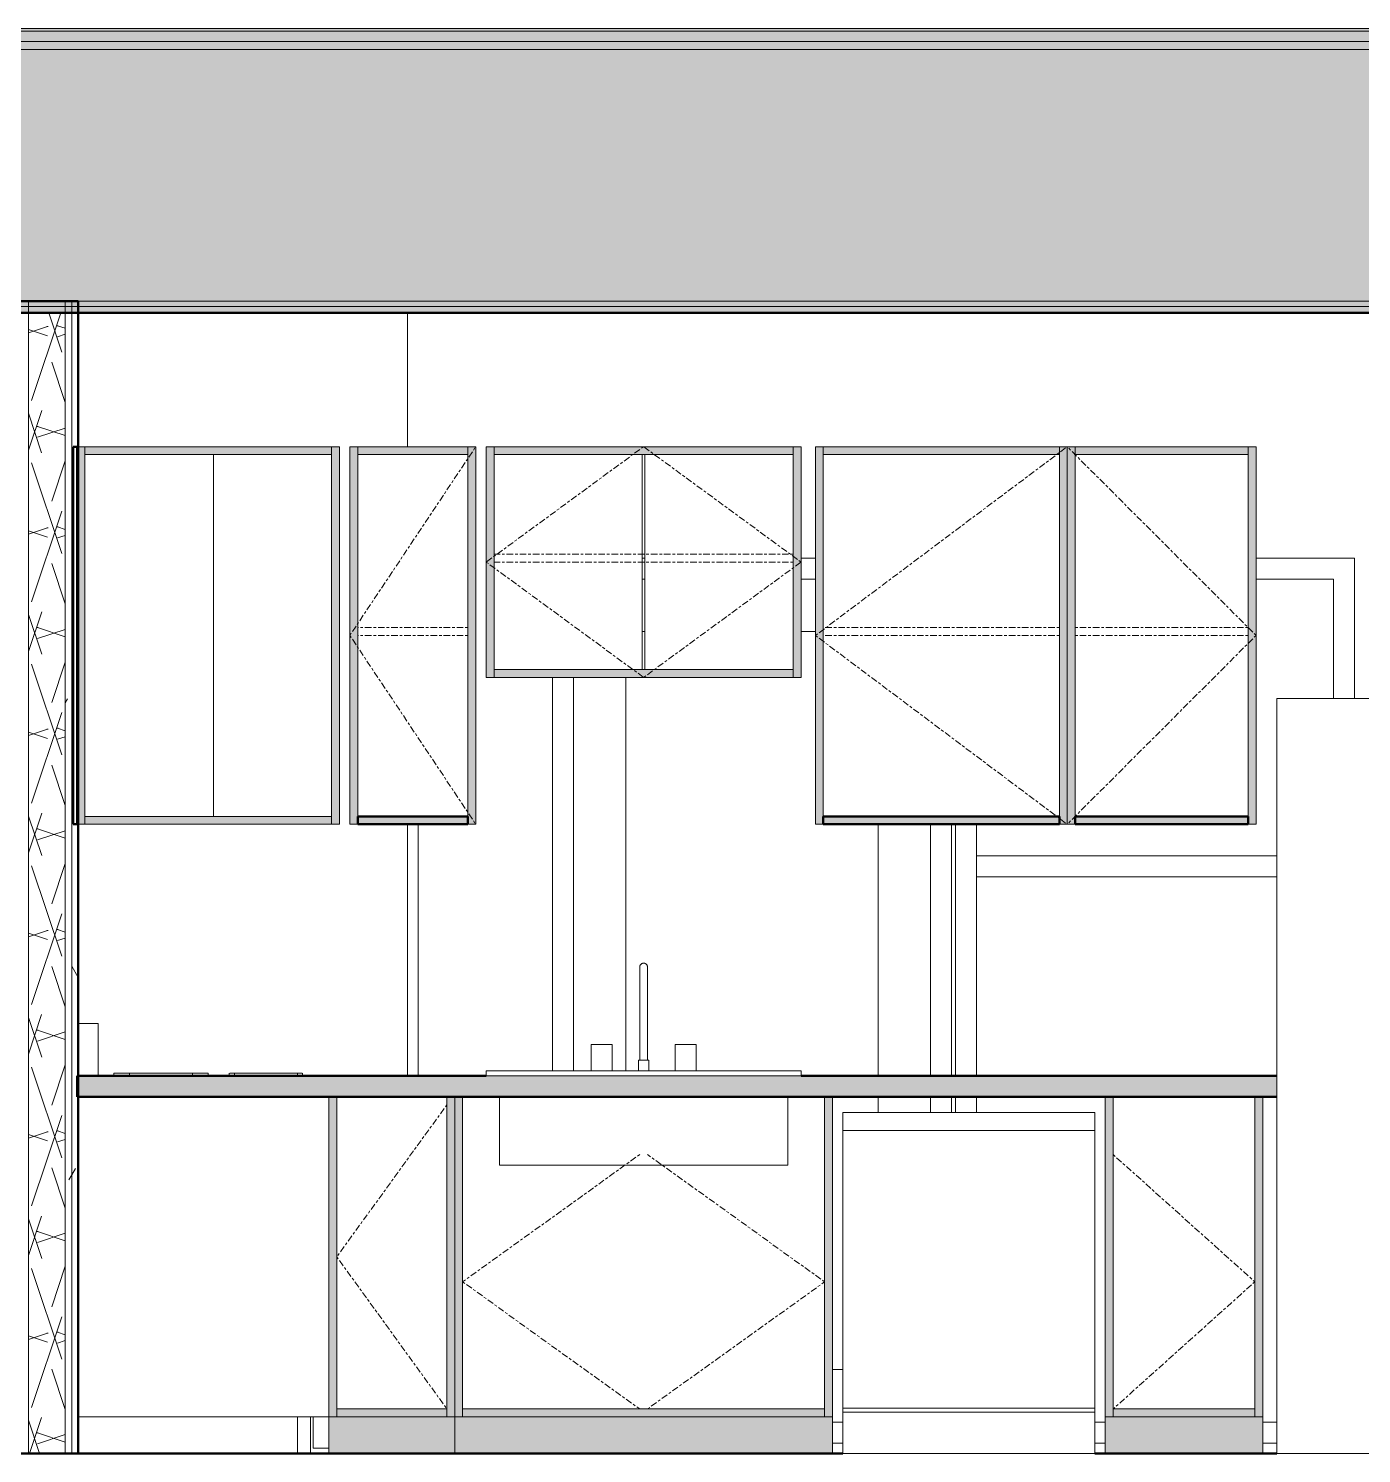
# Model space of a CAD drawing. Header units: inches. Extents: x 9610 to 16692, y -360 to 647.
# Drawn here: x 14093.1 to 14220.1, y 0 to 135.9 of the extents above; entities that cross this region are included whole.
import ezdxf

# ---------------------------------------------------------------- set-up
doc = ezdxf.new("R2010")
doc.units = ezdxf.units.IN
doc.header["$MEASUREMENT"] = 0
for name, pattern in [('Aligning Line 1_8_', [0.25, 0.125, -0.125]), ('Center', [1.25, 0.25, -0.1875, 0.625, -0.1875]), ('Grid Line 1_2_', [0.875, 0.5, -0.125, 0.125, -0.125])]:
    doc.linetypes.add(name, pattern=pattern)
for name, color, linetype, lineweight in [('0-4', 55, 'Continuous', 9), ('0-6', 170, 'Continuous', 5), ('A-DOOR-FRAM-1', 250, 'Continuous', 9), ('A-FLOR-10', 192, 'Continuous', 50), ('A-FLOR-3', 8, 'Continuous', 5), ('A-FLOR-4', 31, 'Continuous', 5), ('A-FLOR-5', 251, 'Continuous', 5), ('A-FLOR-LEVL-1', 51, 'Grid Line 1_2_', 9), ('A-FLOR-MCUT', 51, 'Continuous', 13), ('A-FLOR-PATT-1', 8, 'Continuous', 9), ('A-GLAZ-1', 135, 'Continuous', 13), ('A-WALL-1', 10, 'Continuous', 50), ('A-WALL-2', 7, 'Continuous', 13), ('A-WALL-3', 135, 'Continuous', 13), ('A-WALL-PATT-1', 250, 'Continuous', 9), ('A-WALL-PATT-3', 53, 'Continuous', 9), ('G-ANNO-SYMB', 111, 'Aligning Line 1_8_', 9), ('I-WALL-2', 10, 'Continuous', 50), ('P-SANR-FIXT-1', 55, 'Continuous', 9), ('Q-CASE', 31, 'Continuous', 9), ('Q-CASE-1', 53, 'Continuous', 9), ('Q-CASE-2', 10, 'Continuous', 50), ('Q-CASE-4', 250, 'Continuous', 9), ('Q-CASE-5', 250, 'Center', 9), ('Q-SPCQ-1', 55, 'Continuous', 9)]:
    doc.layers.add(name, color=color, linetype=linetype, lineweight=lineweight)
pattern_1 = [(0, (3257.106, 59.024), (30.72, 7.68), [1.267, -21.773, 1.267, -21.773, -122.88]), (0, (3257.106, 59.024), (30.72, 7.68), [-46.08, 1.267, -44.813, 1.267, -21.773, -53.76]), (0, (3257.106, 59.024), (30.72, 7.68), [-115.2, 1.267, -14.093, 1.267, -37.133]), (120, (3268.626, 62.864), (-22.01108, 22.7643), [1.267, -21.773, 1.267, -21.773, -122.88]), (120, (3268.626, 62.864), (-22.01108, 22.7643), [-46.08, 1.267, -44.813, 1.267, -21.773, -53.76]), (120, (3268.626, 62.864), (-22.01108, 22.7643), [-115.2, 1.267, -14.093, 1.267, -37.133]), (240, (3272.466, 78.224), (-8.70892, -30.4443), [1.267, -21.773, 1.267, -21.773, -122.88]), (240, (3272.466, 78.224), (-8.70892, -30.4443), [-46.08, 1.267, -44.813, 1.267, -21.773, -53.76]), (240, (3272.466, 78.224), (-8.70892, -30.4443), [-115.2, 1.267, -14.093, 1.267, -37.133])]

# ---------------------------------------------------------------- blocks, each defined once
blk = doc.blocks.new('Refrigerator_-_Side-by-Side_6047 - 36_ X 30_-V59-BUILDING SECTION - NORTH_SOUTH - LOOKING WEST')
at = {"layer": 'Q-SPCQ-1'}
for p, q in [((3052.74, 0), (3052.74, 72)), ((3088.49, 72), (3052.74, 72)), ((3088.49, 72), (3088.49, 0)), ((3088.49, 0), (3052.74, 0))]:
    blk.add_line(p, q, dxfattribs=at)
blk = doc.blocks.new('Single-Flush - 30_ x 80_-V61-BUILDING SECTION - NORTH_SOUTH - LOOKING WEST')
at = {"layer": 'A-DOOR-FRAM-1'}
blk.add_line((2970.9, 60), (2970.9, 36), dxfattribs=at)
blk = doc.blocks.new('Range - 24_ x 24_-V80-BUILDING SECTION - NORTH_SOUTH - LOOKING WEST')
at = {"layer": 'Q-SPCQ-1'}
for p, q in [((2940.4, 41), (2938.52, 41)), ((2940.4, 36), (2940.4, 41)), ((2941.9, 36.25), (2941.9, 36)), ((2941.9, 36.25), (2943.36, 36.25)), ((2943.4, 36.25), (2943.4, 36)), ((2943.4, 36.25), (2946.4, 36.25)), ((2946.4, 36.25), (2949.4, 36.25)), ((2949.4, 36), (2949.4, 36.25)), ((2949.43, 36.25), (2950.9, 36.25)), ((2950.9, 36), (2950.9, 36.25)), ((2952.9, 36.25), (2952.9, 36)), ((2952.95, 36.25), (2953.37, 36.25)), ((2953.4, 36.25), (2953.4, 36)), ((2953.4, 36.25), (2956.4, 36.25)), ((2956.4, 36.25), (2959.4, 36.25)), ((2959.4, 36), (2959.4, 36.25)), ((2959.43, 36.25), (2959.84, 36.25)), ((2959.9, 36), (2959.9, 36.25)), ((2960.65, 3.5), (2960.65, 0)), ((2960.9, 0.5), (2960.9, 3.5)), ((2962.4, 0.5), (2960.9, 0.5))]:
    blk.add_line(p, q, dxfattribs=at)
blk = doc.blocks.new('OD_CW_Countertop - OD_CW_Countertop-2218014-BUILDING SECTION - NORTH_SOUTH - LOOKING WEST')
at = {"layer": 'Q-CASE-1'}
blk.add_hatch(color=256, dxfattribs=at).paths.add_polyline_path([(3014.74, 34), (3052.74, 34), (3052.74, 36), (2938.4, 36), (2938.4, 34), (3011.4, 34)], flags=0)
at = {"layer": 'Q-CASE-2'}
for p, q in [((2977.4, 36), (2938.4, 36)), ((2938.4, 36), (2938.4, 34)), ((3052.74, 36), (3007.4, 36)), ((2938.4, 34), (3052.74, 34))]:
    blk.add_line(p, q, dxfattribs=at)
blk = doc.blocks.new('Sink Kitchen-Single - 30_ x 21_-V81-BUILDING SECTION - NORTH_SOUTH - LOOKING WEST')
at = {"layer": 'P-SANR-FIXT-1'}
for p, q in [((2992.02, 43.87), (2992.02, 37.5)), ((2992.02, 43.87), (2992.02, 42.5)), ((2992.77, 37.5), (2992.77, 43.87)), ((2992.77, 42.5), (2992.77, 43.87)), ((2992.03, 42.5), (2992.03, 42.5)), ((2992.76, 42.5), (2992.76, 42.5)), ((2987.4, 39), (2987.4, 36.5)), ((2987.4, 39), (2989.4, 39)), ((2989.4, 36.5), (2989.4, 39)), ((2995.4, 39), (2995.4, 36.5)), ((2995.4, 39), (2997.4, 39)), ((2997.4, 36.5), (2997.4, 39)), ((2991.9, 37.5), (2991.9, 36.5)), ((2991.9, 37.5), (2992.9, 37.5)), ((2992.9, 36.5), (2992.9, 37.5)), ((2977.4, 36.5), (3007.4, 36.5)), ((2977.4, 36.5), (2977.4, 36)), ((3007.4, 36), (2977.4, 36)), ((3007.4, 36), (3007.4, 36.5)), ((2978.65, 34), (2978.65, 27.5)), ((3006.15, 27.5), (3006.15, 34)), ((2978.65, 27.5), (2980.9, 27.5)), ((2980.9, 27.5), (3003.9, 27.5)), ((3003.9, 27.5), (3006.15, 27.5))]:
    blk.add_line(p, q, dxfattribs=at)
at = {"layer": 'P-SANR-FIXT-1', "flags": 128}
for points in [[(2992.02, 46.37), (2992.02, 46.39), (2992.02, 46.4), (2992.03, 46.42), (2992.03, 46.43), (2992.03, 46.45), (2992.03, 46.46), (2992.04, 46.48), (2992.04, 46.49), (2992.05, 46.51), (2992.05, 46.52), (2992.06, 46.53), (2992.06, 46.55), (2992.07, 46.56), (2992.08, 46.57), (2992.09, 46.59), (2992.1, 46.6), (2992.11, 46.61), (2992.12, 46.62), (2992.13, 46.63), (2992.14, 46.64), (2992.15, 46.65), (2992.16, 46.66), (2992.17, 46.67), (2992.18, 46.68), (2992.19, 46.69), (2992.21, 46.7), (2992.22, 46.71), (2992.23, 46.71), (2992.25, 46.72), (2992.26, 46.72), (2992.28, 46.73), (2992.29, 46.73), (2992.3, 46.74), (2992.32, 46.74), (2992.33, 46.74), (2992.35, 46.75), (2992.36, 46.75), (2992.38, 46.75), (2992.39, 46.75), (2992.4, 46.75)], [(2992.02, 46.37), (2992.02, 46.37), (2992.02, 46.37), (2992.02, 46.36), (2992.02, 46.34), (2992.02, 46.33), (2992.02, 46.3), (2992.02, 46.28), (2992.02, 46.25), (2992.02, 46.21), (2992.02, 46.18), (2992.02, 46.14), (2992.02, 46.09), (2992.02, 46.04), (2992.02, 45.99), (2992.02, 45.94), (2992.02, 45.88), (2992.02, 45.82), (2992.02, 45.75), (2992.02, 45.69), (2992.02, 45.62), (2992.02, 45.54), (2992.02, 45.47), (2992.02, 45.39), (2992.02, 45.31), (2992.02, 45.23), (2992.02, 45.14), (2992.02, 45.05), (2992.02, 44.96), (2992.02, 44.87), (2992.02, 44.78), (2992.02, 44.69), (2992.02, 44.59), (2992.02, 44.5), (2992.02, 44.4), (2992.02, 44.3), (2992.02, 44.2), (2992.02, 44.1), (2992.02, 44), (2992.02, 43.9), (2992.02, 43.87)], [(2992.02, 46.3), (2992.02, 46.32), (2992.02, 46.34), (2992.02, 46.35), (2992.02, 46.36), (2992.02, 46.37), (2992.02, 46.37)], [(2992.4, 46.75), (2992.41, 46.75), (2992.43, 46.75), (2992.44, 46.75), (2992.46, 46.75), (2992.47, 46.74), (2992.49, 46.74), (2992.5, 46.74), (2992.52, 46.73), (2992.53, 46.73), (2992.54, 46.72), (2992.56, 46.71), (2992.57, 46.71), (2992.58, 46.7), (2992.6, 46.69), (2992.61, 46.68), (2992.62, 46.68), (2992.63, 46.67), (2992.64, 46.66), (2992.66, 46.65), (2992.67, 46.64), (2992.68, 46.63), (2992.69, 46.61), (2992.7, 46.6), (2992.7, 46.59), (2992.71, 46.58), (2992.72, 46.56), (2992.73, 46.55), (2992.73, 46.54), (2992.74, 46.52), (2992.75, 46.51), (2992.75, 46.5), (2992.76, 46.48), (2992.76, 46.47), (2992.76, 46.45), (2992.77, 46.44), (2992.77, 46.42), (2992.77, 46.41), (2992.77, 46.39), (2992.77, 46.38), (2992.77, 46.37)], [(2992.77, 43.87), (2992.77, 43.97), (2992.77, 44.07), (2992.77, 44.17), (2992.77, 44.27), (2992.77, 44.37), (2992.77, 44.47), (2992.77, 44.57), (2992.77, 44.66), (2992.77, 44.76), (2992.77, 44.85), (2992.77, 44.94), (2992.77, 45.03), (2992.77, 45.12), (2992.77, 45.2), (2992.77, 45.29), (2992.77, 45.37), (2992.77, 45.45), (2992.77, 45.52), (2992.77, 45.6), (2992.77, 45.67), (2992.77, 45.74), (2992.77, 45.8), (2992.77, 45.86), (2992.77, 45.92), (2992.77, 45.98), (2992.77, 46.03), (2992.77, 46.08), (2992.77, 46.13), (2992.77, 46.17), (2992.77, 46.21), (2992.77, 46.24), (2992.77, 46.27), (2992.77, 46.3), (2992.77, 46.32), (2992.77, 46.34), (2992.77, 46.35), (2992.77, 46.36), (2992.77, 46.37), (2992.77, 46.37), (2992.77, 46.37)], [(2992.77, 46.37), (2992.77, 46.37), (2992.77, 46.36), (2992.77, 46.34), (2992.77, 46.33), (2992.77, 46.3), (2992.77, 46.28)], [(2992.02, 43.87), (2992.02, 43.97), (2992.02, 44.07), (2992.02, 44.17), (2992.02, 44.27), (2992.02, 44.37), (2992.02, 44.47), (2992.02, 44.57), (2992.02, 44.66), (2992.02, 44.76), (2992.02, 44.85), (2992.02, 44.94), (2992.02, 45.03), (2992.02, 45.12), (2992.02, 45.2), (2992.02, 45.29), (2992.02, 45.37), (2992.02, 45.45), (2992.02, 45.52), (2992.02, 45.6), (2992.02, 45.67), (2992.02, 45.74), (2992.02, 45.8), (2992.02, 45.86), (2992.02, 45.92), (2992.02, 45.98), (2992.02, 46.03), (2992.02, 46.08), (2992.02, 46.13), (2992.02, 46.17)], [(2992.77, 46.14), (2992.77, 46.09), (2992.77, 46.04), (2992.77, 45.99), (2992.77, 45.94), (2992.77, 45.88), (2992.77, 45.82), (2992.77, 45.75), (2992.77, 45.69), (2992.77, 45.62), (2992.77, 45.54), (2992.77, 45.47), (2992.77, 45.39), (2992.77, 45.31), (2992.77, 45.23), (2992.77, 45.14), (2992.77, 45.05), (2992.77, 44.96), (2992.77, 44.87), (2992.77, 44.78), (2992.77, 44.69), (2992.77, 44.59), (2992.77, 44.5), (2992.77, 44.4), (2992.77, 44.3), (2992.77, 44.2), (2992.77, 44.1), (2992.77, 44), (2992.77, 43.9), (2992.77, 43.87)]]:
    blk.add_lwpolyline(points, dxfattribs=at)
blk = doc.blocks.new('Dishwasher_15404 - 34_ counter-V66-BUILDING SECTION - NORTH_SOUTH - LOOKING WEST')
at = {"layer": 'Q-SPCQ-1'}
for p, q in [((3019.18, 168.5), (3043.18, 168.5)), ((3019.18, 168.5), (3019.18, 166.79)), ((3043.18, 166.79), (3043.18, 168.5)), ((3019.18, 166.79), (3043.18, 166.79)), ((3019.18, 166.79), (3019.18, 140.33)), ((3043.18, 166.79), (3019.18, 166.79)), ((3043.18, 140.33), (3043.18, 166.79)), ((3043.18, 140.33), (3019.18, 140.33)), ((3019.18, 140.33), (3043.18, 140.33)), ((3019.18, 140.33), (3019.18, 139.94)), ((3043.18, 139.94), (3043.18, 140.33)), ((3043.18, 139.94), (3019.18, 139.94)), ((3019.18, 139.94), (3043.18, 139.94)), ((3019.18, 139.94), (3019.18, 136)), ((3043.18, 136), (3043.18, 139.94)), ((3043.18, 136), (3019.18, 136))]:
    blk.add_line(p, q, dxfattribs=at)
blk = doc.blocks.new('300 Series Wall Hung Cabinet_302 - 30_-2219389-BUILDING SECTION - NORTH_SOUTH - LOOKING WEST')
at = {"layer": 'Q-CASE-1'}
for points in [[(2978.15, 74), (2978.15, 96), (2977.4, 96), (2977.4, 74)], [(3006.65, 95.25), (3006.65, 96), (2978.15, 96), (2978.15, 95.25), (2997.06, 95.25)], [(3006.65, 74), (3007.4, 74), (3007.4, 96), (3006.65, 96), (3006.65, 83.37)], [(2992.52, 74), (3006.65, 74), (3006.65, 74.75), (2978.15, 74.75), (2978.15, 74), (2992.27, 74)]]:
    blk.add_hatch(color=256, dxfattribs=at).paths.add_polyline_path(points, flags=0)
at = {"layer": 'Q-CASE-4'}
for p, q in [((2978.15, 96), (2977.4, 96)), ((2977.4, 96), (2977.4, 74)), ((2978.15, 74), (2978.15, 96)), ((3006.65, 96), (2978.15, 96)), ((2978.15, 96), (2978.15, 95.25)), ((2978.15, 95.25), (3006.65, 95.25)), ((2992.27, 74.75), (2992.27, 95.25)), ((2992.52, 95.25), (2992.52, 74.75)), ((3007.4, 96), (3006.65, 96)), ((3006.65, 96), (3006.65, 74)), ((3006.65, 95.25), (3006.65, 96)), ((3007.4, 74), (3007.4, 96)), ((3006.65, 74.75), (2978.15, 74.75)), ((2978.15, 74.75), (2978.15, 74)), ((3006.65, 74), (3006.65, 74.75)), ((2977.4, 74), (2978.15, 74)), ((2978.15, 74), (3006.65, 74)), ((3006.65, 74), (3007.4, 74))]:
    blk.add_line(p, q, dxfattribs=at)
at = {"layer": 'Q-CASE-5'}
for p, q in [((2992.4, 96), (2977.4, 85)), ((3007.4, 85), (2992.4, 96)), ((3006.65, 85.75), (2978.15, 85.75)), ((2977.4, 85), (2992.4, 74)), ((3006.65, 85), (2978.15, 85)), ((2992.4, 74), (3007.4, 85))]:
    blk.add_line(p, q, dxfattribs=at)
blk = doc.blocks.new('Base Cabinet-Single Door - 12_-2213366-BUILDING SECTION - NORTH_SOUTH - LOOKING WEST')
at = {"layer": 'Q-CASE-1'}
h = blk.add_hatch(color=256, dxfattribs=at)
h.paths.add_polyline_path([(2974.4, 3.5), (2974.4, 34), (2973.65, 34), (2973.65, 3.5)], flags=0)
h.paths.add_polyline_path([(2962.4, 3.5), (2963.15, 3.5), (2963.15, 34), (2962.4, 34), (2962.4, 8)], flags=0)
for points in [[(2965.15, 3.5), (2973.65, 3.5), (2973.65, 4.25), (2963.15, 4.25), (2963.15, 3.5)], [(2962.4, 0), (2974.4, 0), (2974.4, 3.5), (2962.4, 3.5), (2962.4, 1)]]:
    blk.add_hatch(color=256, dxfattribs=at).paths.add_polyline_path(points, flags=0)
at = {"layer": 'Q-CASE-4'}
for p, q in [((2963.15, 34), (2962.4, 34)), ((2962.4, 34), (2962.4, 3.5)), ((2963.15, 3.5), (2963.15, 34)), ((2973.65, 34), (2973.65, 3.5)), ((2974.4, 34), (2973.65, 34)), ((2974.4, 3.5), (2974.4, 34)), ((2973.65, 4.25), (2963.15, 4.25)), ((2963.15, 4.25), (2963.15, 3.5)), ((2973.65, 3.5), (2973.65, 4.25)), ((2962.4, 3.5), (2963.15, 3.5)), ((2974.4, 3.5), (2962.4, 3.5)), ((2962.4, 3.5), (2962.4, 0)), ((2963.15, 3.5), (2973.65, 3.5)), ((2973.65, 3.5), (2974.4, 3.5)), ((2974.4, 0), (2974.4, 3.5)), ((2962.4, 0), (2974.4, 0))]:
    blk.add_line(p, q, dxfattribs=at)
at = {"layer": 'Q-CASE-5'}
for p, q in [((2973.65, 33.25), (2963.15, 18.75)), ((2963.15, 18.75), (2973.65, 4.25))]:
    blk.add_line(p, q, dxfattribs=at)
blk = doc.blocks.new('Base Cabinet-Single Door - 12_-V82-BUILDING SECTION - NORTH_SOUTH - LOOKING WEST')
at = {"layer": 'Q-CASE-4'}
for p, q in [((2938.52, 3.5), (2962.4, 3.5)), ((2938.52, 3.5), (2959.4, 3.5)), ((2959.4, 3.5), (2959.4, 0))]:
    blk.add_line(p, q, dxfattribs=at)
blk = doc.blocks.new('Base Cabinet-Double Door _ 1 Drawer - 36_-2218016-BUILDING SECTION - NORTH_SOUTH - LOOKING WEST')
at = {"layer": 'Q-CASE-1'}
h = blk.add_hatch(color=256, dxfattribs=at)
h.paths.add_polyline_path([(2974.55, 3.5), (2975.15, 3.5), (2975.15, 34), (2974.4, 34), (2974.4, 3.5)], flags=0)
h.paths.add_polyline_path([(3010.4, 3.5), (3010.4, 34), (3009.65, 34), (3009.65, 3.5)], flags=0)
for points in [[(2980.86, 3.5), (3009.65, 3.5), (3009.65, 4.25), (2975.15, 4.25), (2975.15, 3.5)], [(2991.43, 0), (3010.4, 0), (3010.4, 3.5), (2974.4, 3.5), (2974.4, 0), (2983.71, 0)]]:
    blk.add_hatch(color=256, dxfattribs=at).paths.add_polyline_path(points, flags=0)
at = {"layer": 'Q-CASE-4'}
for p, q in [((2975.15, 34), (2974.4, 34)), ((2974.4, 34), (2974.4, 3.5)), ((2975.15, 3.5), (2975.15, 34)), ((3009.65, 34), (3009.65, 3.5)), ((3010.4, 34), (3009.65, 34)), ((3010.4, 3.5), (3010.4, 34)), ((3009.65, 4.25), (2975.15, 4.25)), ((2975.15, 4.25), (2975.15, 3.5)), ((3009.65, 3.5), (3009.65, 4.25)), ((2974.4, 3.5), (2975.15, 3.5)), ((3010.4, 3.5), (2974.4, 3.5)), ((2974.4, 3.5), (2974.4, 0)), ((2975.15, 3.5), (3009.65, 3.5)), ((3009.65, 3.5), (3010.4, 3.5)), ((3010.4, 0), (3010.4, 3.5)), ((2974.4, 0), (3010.4, 0))]:
    blk.add_line(p, q, dxfattribs=at)
at = {"layer": 'Q-CASE-5'}
for p, q in [((2992.02, 28.5), (2975.15, 16.37)), ((3009.65, 16.37), (2992.77, 28.5)), ((2975.15, 16.37), (2992.02, 4.25)), ((2992.77, 4.25), (3009.65, 16.37))]:
    blk.add_line(p, q, dxfattribs=at)
blk = doc.blocks.new('300 Series Wall Hung Cabinet_301 - 24_-2172248-BUILDING SECTION - NORTH_SOUTH - LOOKING WEST')
at = {"layer": 'Q-CASE-1'}
for points in [[(3009.52, 60), (3009.52, 96), (3008.77, 96), (3008.77, 60)], [(3025.2, 95.25), (3032.02, 95.25), (3032.02, 96), (3009.52, 96), (3009.52, 95.25), (3019.23, 95.25)], [(3032.77, 60), (3032.77, 96), (3032.02, 96), (3032.02, 60)], [(3019.74, 60), (3032.02, 60), (3032.02, 60.75), (3009.52, 60.75), (3009.52, 60)]]:
    blk.add_hatch(color=256, dxfattribs=at).paths.add_polyline_path(points, flags=0)
at = {"layer": 'Q-CASE-2'}
for p, q in [((3032.02, 60.75), (3009.52, 60.75)), ((3009.52, 60.75), (3009.52, 60)), ((3009.52, 60), (3032.02, 60)), ((3032.02, 60), (3032.02, 60.75))]:
    blk.add_line(p, q, dxfattribs=at)
at = {"layer": 'Q-CASE-4'}
for p, q in [((3009.52, 96), (3008.77, 96)), ((3008.77, 96), (3008.77, 60)), ((3009.52, 60), (3009.52, 96)), ((3032.02, 96), (3009.52, 96)), ((3009.52, 96), (3009.52, 95.25)), ((3009.52, 95.25), (3032.02, 95.25)), ((3032.77, 96), (3032.02, 96)), ((3032.02, 96), (3032.02, 60)), ((3032.02, 95.25), (3032.02, 96)), ((3032.77, 60), (3032.77, 96)), ((3008.77, 60), (3009.52, 60)), ((3032.02, 60), (3032.77, 60))]:
    blk.add_line(p, q, dxfattribs=at)
at = {"layer": 'Q-CASE-5'}
for p, q in [((3008.77, 78), (3032.77, 96)), ((3008.77, 78), (3032.77, 60)), ((3032.02, 78.75), (3009.52, 78.75)), ((3032.02, 78), (3009.52, 78))]:
    blk.add_line(p, q, dxfattribs=at)
blk = doc.blocks.new('300 Series Wall Hung Cabinet_301 - 18_-2172001-BUILDING SECTION - NORTH_SOUTH - LOOKING WEST')
at = {"layer": 'Q-CASE-1'}
for points in [[(3033.52, 60), (3033.52, 96), (3032.77, 96), (3032.77, 60)], [(3050.02, 95.25), (3050.02, 96), (3033.52, 96), (3033.52, 95.25)], [(3050.77, 60), (3050.77, 96), (3050.02, 96), (3050.02, 60)], [(3050.02, 60), (3050.02, 60.75), (3033.52, 60.75), (3033.52, 60)]]:
    blk.add_hatch(color=256, dxfattribs=at).paths.add_polyline_path(points, flags=0)
at = {"layer": 'Q-CASE-2'}
for p, q in [((3050.02, 60.75), (3033.52, 60.75)), ((3033.52, 60.75), (3033.52, 60)), ((3033.52, 60), (3050.02, 60)), ((3050.02, 60), (3050.02, 60.75))]:
    blk.add_line(p, q, dxfattribs=at)
at = {"layer": 'Q-CASE-4'}
for p, q in [((3032.77, 96), (3032.77, 60)), ((3033.52, 96), (3032.77, 96)), ((3033.52, 60), (3033.52, 96)), ((3050.02, 96), (3033.52, 96)), ((3033.52, 96), (3033.52, 95.25)), ((3033.52, 95.25), (3050.02, 95.25)), ((3050.02, 96), (3050.02, 60)), ((3050.77, 96), (3050.02, 96)), ((3050.02, 95.25), (3050.02, 96)), ((3050.77, 60), (3050.77, 96)), ((3032.77, 60), (3033.52, 60)), ((3050.02, 60), (3050.77, 60))]:
    blk.add_line(p, q, dxfattribs=at)
at = {"layer": 'Q-CASE-5'}
for p, q in [((3050.77, 78), (3032.77, 96)), ((3050.77, 78), (3032.77, 60)), ((3033.52, 78.75), (3050.02, 78.75)), ((3033.52, 78), (3050.02, 78))]:
    blk.add_line(p, q, dxfattribs=at)
blk = doc.blocks.new('300 Series Wall Hung Cabinet_301 - 12_-2219390-BUILDING SECTION - NORTH_SOUTH - LOOKING WEST')
at = {"layer": 'Q-CASE-1'}
for points in [[(2965.15, 60), (2965.15, 96), (2964.4, 96), (2964.4, 60)], [(2965.15, 95.25), (2975.65, 95.25), (2975.65, 96), (2965.15, 96), (2965.15, 95.25)], [(2976.4, 60), (2976.4, 96), (2975.65, 96), (2975.65, 60)], [(2965.15, 60), (2975.65, 60), (2975.65, 60.75), (2965.15, 60.75), (2965.15, 60)]]:
    blk.add_hatch(color=256, dxfattribs=at).paths.add_polyline_path(points, flags=0)
at = {"layer": 'Q-CASE-2'}
for p, q in [((2975.65, 60.75), (2965.15, 60.75)), ((2965.15, 60.75), (2965.15, 60)), ((2965.15, 60), (2975.65, 60)), ((2975.65, 60), (2975.65, 60.75))]:
    blk.add_line(p, q, dxfattribs=at)
at = {"layer": 'Q-CASE-4'}
for p, q in [((2965.15, 96), (2964.4, 96)), ((2964.4, 96), (2964.4, 60)), ((2965.15, 60), (2965.15, 96)), ((2975.65, 96), (2965.15, 96)), ((2965.15, 96), (2965.15, 95.25)), ((2965.15, 95.25), (2975.65, 95.25)), ((2976.4, 96), (2975.65, 96)), ((2975.65, 96), (2975.65, 60)), ((2975.65, 95.25), (2975.65, 96)), ((2976.4, 60), (2976.4, 96)), ((2964.4, 60), (2965.15, 60)), ((2975.65, 60), (2976.4, 60))]:
    blk.add_line(p, q, dxfattribs=at)
at = {"layer": 'Q-CASE-5'}
for p, q in [((2964.4, 78), (2976.4, 96)), ((2964.4, 78), (2976.4, 60)), ((2975.65, 78.75), (2965.15, 78.75)), ((2975.65, 78), (2965.15, 78))]:
    blk.add_line(p, q, dxfattribs=at)
blk = doc.blocks.new('308 - 308-2216210-BUILDING SECTION - NORTH_SOUTH - LOOKING WEST')
at = {"layer": 'Q-CASE-1'}
for points in [[(2939.15, 60), (2939.15, 96), (2938.52, 96), (2938.52, 60)], [(2939.15, 95.25), (2962.65, 95.25), (2962.65, 96), (2939.15, 96)], [(2963.4, 60), (2963.4, 96), (2962.65, 96), (2962.65, 60)], [(2939.15, 60), (2962.65, 60), (2962.65, 60.75), (2939.15, 60.75)]]:
    blk.add_hatch(color=256, dxfattribs=at).paths.add_polyline_path(points, flags=0)
at = {"layer": 'Q-CASE'}
blk.add_line((2951.4, 95.25), (2951.4, 60.75), dxfattribs=at)
at = {"layer": 'Q-CASE-4'}
for p, q in [((2939.15, 96), (2938.4, 96)), ((2938.4, 96), (2938.4, 60)), ((2962.65, 96), (2939.15, 96)), ((2939.15, 96), (2939.15, 95.25)), ((2939.15, 60), (2939.15, 96)), ((2939.15, 95.25), (2962.65, 95.25)), ((2951.4, 95.25), (2951.4, 60.75)), ((2962.65, 95.25), (2962.65, 96)), ((2963.4, 96), (2962.65, 96)), ((2962.65, 96), (2962.65, 60)), ((2963.4, 60), (2963.4, 96)), ((2938.4, 60), (2939.15, 60)), ((2962.65, 60.75), (2939.15, 60.75)), ((2939.15, 60.75), (2939.15, 60)), ((2939.15, 60), (2962.65, 60)), ((2962.65, 60), (2962.65, 60.75)), ((2962.65, 60), (2963.4, 60))]:
    blk.add_line(p, q, dxfattribs=at)
blk = doc.blocks.new('Base Cabinet-Single Door _ Drawer - 15_-2209069-BUILDING SECTION - NORTH_SOUTH - LOOKING WEST')
at = {"layer": 'Q-CASE-1'}
h = blk.add_hatch(color=256, dxfattribs=at)
h.paths.add_polyline_path([(3037.15, 3.5), (3037.15, 34), (3036.4, 34), (3036.4, 3.5)], flags=0)
h.paths.add_polyline_path([(3051.4, 3.5), (3051.4, 34), (3050.65, 34), (3050.65, 3.5)], flags=0)
for points in [[(3050.65, 3.5), (3050.65, 4.25), (3037.15, 4.25), (3037.15, 3.5)], [(3051.4, 0), (3051.4, 3.5), (3036.4, 3.5), (3036.4, 0)]]:
    blk.add_hatch(color=256, dxfattribs=at).paths.add_polyline_path(points, flags=0)
at = {"layer": 'Q-CASE-4'}
for p, q in [((3037.15, 34), (3036.4, 34)), ((3036.4, 34), (3036.4, 3.5)), ((3037.15, 3.5), (3037.15, 34)), ((3050.65, 34), (3050.65, 3.5)), ((3051.4, 34), (3050.65, 34)), ((3051.4, 3.5), (3051.4, 34)), ((3050.65, 4.25), (3037.15, 4.25)), ((3037.15, 4.25), (3037.15, 3.5)), ((3050.65, 3.5), (3050.65, 4.25)), ((3036.4, 3.5), (3037.15, 3.5)), ((3051.4, 3.5), (3036.4, 3.5)), ((3036.4, 3.5), (3036.4, 0)), ((3037.15, 3.5), (3050.65, 3.5)), ((3050.65, 3.5), (3051.4, 3.5)), ((3051.4, 0), (3051.4, 3.5)), ((3036.4, 0), (3051.4, 0))]:
    blk.add_line(p, q, dxfattribs=at)
at = {"layer": 'Q-CASE-5'}
for p, q in [((3037.15, 28.5), (3050.65, 16.37)), ((3050.65, 16.37), (3037.15, 4.25))]:
    blk.add_line(p, q, dxfattribs=at)
blk = doc.blocks.new('CTR - 1st Phase - Unit Layouts_rvt-2-BUILDING SECTION - NORTH_SOUTH - LOOKING WEST')
at = {"layer": 'A-WALL-1'}
for p, q in [((2938.4, 96), (2938.02, 96)), ((2938.02, 96), (2938.02, 60)), ((2938.4, 60), (2938.4, 96)), ((2938.02, 60), (2938.4, 60))]:
    blk.add_line(p, q, dxfattribs=at)
at = {"layer": 'A-WALL-3'}
for p, q in [((2969.9, 108.75), (2969.9, 96)), ((2969.9, 60), (2969.9, 36))]:
    blk.add_line(p, q, dxfattribs=at)
at = {"layer": '0-4'}
for name, p in [('308 - 308-2216210-BUILDING SECTION - NORTH_SOUTH - LOOKING WEST', (0, 0)), ('300 Series Wall Hung Cabinet_301 - 12_-2219390-BUILDING SECTION - NORTH_SOUTH - LOOKING WEST', (0, 0)), ('300 Series Wall Hung Cabinet_302 - 30_-2219389-BUILDING SECTION - NORTH_SOUTH - LOOKING WEST', (0, 0)), ('300 Series Wall Hung Cabinet_301 - 24_-2172248-BUILDING SECTION - NORTH_SOUTH - LOOKING WEST', (0, 0)), ('300 Series Wall Hung Cabinet_301 - 18_-2172001-BUILDING SECTION - NORTH_SOUTH - LOOKING WEST', (0, 0)), ('Refrigerator_-_Side-by-Side_6047 - 36_ X 30_-V59-BUILDING SECTION - NORTH_SOUTH - LOOKING WEST', (0, 0)), ('Single-Flush - 30_ x 80_-V61-BUILDING SECTION - NORTH_SOUTH - LOOKING WEST', (0, 0)), ('Sink Kitchen-Single - 30_ x 21_-V81-BUILDING SECTION - NORTH_SOUTH - LOOKING WEST', (0, 0)), ('Range - 24_ x 24_-V80-BUILDING SECTION - NORTH_SOUTH - LOOKING WEST', (0, 0)), ('OD_CW_Countertop - OD_CW_Countertop-2218014-BUILDING SECTION - NORTH_SOUTH - LOOKING WEST', (0, 0)), ('Base Cabinet-Single Door - 12_-2213366-BUILDING SECTION - NORTH_SOUTH - LOOKING WEST', (0, 0)), ('Base Cabinet-Double Door _ 1 Drawer - 36_-2218016-BUILDING SECTION - NORTH_SOUTH - LOOKING WEST', (0, 0)), ('Base Cabinet-Single Door _ Drawer - 15_-2209069-BUILDING SECTION - NORTH_SOUTH - LOOKING WEST', (0, 0)), ('Dishwasher_15404 - 34_ counter-V66-BUILDING SECTION - NORTH_SOUTH - LOOKING WEST', (-7.79, -136)), ('Base Cabinet-Single Door - 12_-V82-BUILDING SECTION - NORTH_SOUTH - LOOKING WEST', (0, 0))]:
    blk.add_blockref(name, p, dxfattribs=at)
blk = doc.blocks.new('CTR - 1st Phase - Common Walls_rvt-2-BUILDING SECTION - NORTH_SOUTH - LOOKING WEST')
at = {"layer": 'A-WALL-PATT-1'}
h = blk.add_hatch(dxfattribs=at)
h.set_pattern_fill('FP_43', color=256, style=0, pattern_type=2)
h.set_pattern_definition(pattern_1)
h.paths.add_polyline_path([(2937.9, 0), (2937.9, 108.75), (2937.27, 108.75), (2937.27, 0)], flags=0)
h = blk.add_hatch(dxfattribs=at)
h.set_pattern_fill('FP_43', color=256, style=0, pattern_type=2)
h.set_pattern_definition(pattern_1)
h.paths.add_polyline_path([(2938.4, 0), (2938.52, 0), (2938.52, 34), (2938.4, 34), (2938.4, 36), (2938.52, 36), (2938.52, 108.75), (2937.9, 108.75), (2937.9, 0)], flags=0)
at = {"layer": 'A-WALL-PATT-3'}
h = blk.add_hatch(dxfattribs=at)
h.set_pattern_fill('FP_47', color=256, style=0, pattern_type=2)
h.set_pattern_definition([(161.57, (3257.586, 59.504), (-3.8399538, -1.54e-05), [0, -27.322, 3.034, 0]), (18.43, (3256.626, 59.504), (-3.839954, 1.54e-05), [0, -27.322, 3.034, 0]), (108.43, (3257.586, 59.504), (1.919622, -9.6005246), [9.106, -21.25]), (71.57, (3256.626, 59.504), (1.919622, 9.6005246), [9.106, -21.25])])
h.paths.add_polyline_path([(2937.27, 0), (2937.27, 108.75), (2933.77, 108.75), (2933.77, 0), (2937.15, 0)], flags=0)
at = {"layer": 'A-WALL-2'}
for p, q in [((2933.77, 109.87), (2933.77, 0)), ((2937.27, 109.87), (2937.27, 0)), ((2937.9, 109.87), (2937.9, 0))]:
    blk.add_line(p, q, dxfattribs=at)
at = {"layer": 'I-WALL-2'}
for p, q in [((2938.52, 109.87), (2932.52, 109.87)), ((2938.52, 0), (2938.52, 109.87)), ((2932.52, 0), (2938.52, 0))]:
    blk.add_line(p, q, dxfattribs=at)
blk = doc.blocks.new('_THE_ WINDOW _ DOOR - Door - 1st Floor-2113397-BUILDING SECTION - NORTH_SOUTH - LOOKING WEST')
at = {"layer": 'A-GLAZ-1'}
for p, q in [((2992.27, 83.37), (2992.52, 83.37)), ((3007.4, 83.37), (3008.77, 83.37)), ((2992.27, 78.37), (2992.52, 78.37)), ((3007.4, 78.37), (3008.77, 78.37)), ((2985.71, 36.5), (2985.71, 74)), ((2990.71, 36.5), (2990.71, 74)), ((3014.74, 60), (3014.74, 36)), ((3019.74, 60), (3019.74, 36)), ((3014.74, 34), (3014.74, 32.5)), ((3019.74, 34), (3019.74, 32.5)), ((3011.4, 8), (3010.4, 8)), ((3011.4, 3), (3010.4, 3))]:
    blk.add_line(p, q, dxfattribs=at)
blk = doc.blocks.new('_THE_ WINDOW _ DOOR - Window - 1st Floor-V86-BUILDING SECTION - NORTH_SOUTH - LOOKING WEST')
at = {"layer": 'A-GLAZ-1'}
for p, q in [((3050.77, 83.37), (3058.14, 83.37)), ((3058.14, 83.37), (3058.14, 72)), ((3024.11, 36), (3024.11, 60)), ((3024.11, 57), (3024.11, 55)), ((3052.74, 57), (3024.11, 57)), ((3024.11, 55), (3052.74, 55)), ((3024.11, 32.5), (3024.11, 34)), ((3036.4, 3), (3035.4, 3)), ((3052.74, 3), (3051.4, 3))]:
    blk.add_line(p, q, dxfattribs=at)

msp = doc.modelspace()

# ---------------------------------------------------------------- hatches: boundary and pattern name
at = {"layer": 'A-FLOR-3'}
h = msp.add_hatch(color=256, dxfattribs=at)
h.paths.add_polyline_path([(15011.164, 135.625), (15011.789, 135.6574), (15011.789, 135.875), (13859.639, 135.875), (13859.639, 135.625), (14994.9257, 135.625)], flags=0)
h.paths.add_polyline_path([(13235.489, 135.625), (13683.639, 135.625), (13683.639, 135.875), (13235.489, 135.8684), (13235.489, 135.6574)], flags=0)
at = {"layer": 'A-FLOR-4'}
h = msp.add_hatch(color=256, dxfattribs=at)
h.paths.add_polyline_path([(13475.3994, 109.875), (13683.639, 109.875), (13683.639, 133.875), (13229.989, 133.875), (13229.989, 109.875), (13407.8649, 109.875)], flags=0)
h.paths.add_polyline_path([(14015.6754, 109.875), (15017.289, 109.875), (15017.289, 133.875), (13859.639, 133.875), (13859.639, 109.875), (13981.9082, 109.875)], flags=0)
at = {"layer": 'A-FLOR-5'}
h = msp.add_hatch(color=256, dxfattribs=at)
h.paths.add_polyline_path([(13265.764, 109.375), (13519.464, 109.375), (13519.464, 109.875), (13265.764, 109.875), (13265.764, 109.4483)], flags=0)
h.paths.add_polyline_path([(14981.514, 109.375), (14981.514, 109.875), (13859.639, 109.875), (13859.639, 109.375), (14978.042, 109.375)], flags=0)
h.paths.add_polyline_path([(13522.964, 109.375), (13679.889, 109.375), (13679.889, 109.875), (13522.964, 109.875), (13522.964, 109.6827)], flags=0)
h.paths.add_polyline_path([(13683.639, 109.375), (13683.639, 109.875), (13683.389, 109.8747), (13683.389, 109.375)], flags=0)
at = {"layer": 'A-FLOR-PATT-1'}
h = msp.add_hatch(dxfattribs=at)
h.set_pattern_fill('FP_45', color=256, style=0, pattern_type=2)
h.set_pattern_definition([(0, (14416.421, 59.024), (0, 4.798), []), (315, (14416.4212, 59.024), (4.798427, 0), [6.786, -6.786]), (45, (14416.4212, 59.024), (4.798427, 0), [6.786, -6.786])])
h.paths.add_polyline_path([(15017.289, 133.875), (15017.289, 134.625), (13859.639, 134.625), (13859.639, 133.875), (15011.8093, 133.875)], flags=0)
h.paths.add_polyline_path([(13475.3994, 133.875), (13683.639, 133.875), (13683.639, 134.625), (13229.989, 134.625), (13229.989, 133.875), (13467.9533, 133.875)], flags=0)
h = msp.add_hatch(dxfattribs=at)
h.set_pattern_fill('FP_44', color=256, style=0, pattern_type=2)
h.set_pattern_definition([(0, (14416.4212, 59.024), (15.36, 3.84), [1.267, -10.253, 1.267, -10.253, -61.44]), (0, (14416.4212, 59.024), (15.36, 3.84), [-23.04, 1.267, -21.773, 1.267, -10.253, -26.88]), (0, (14416.4212, 59.024), (15.36, 3.84), [-57.6, 1.267, -6.413, 1.267, -17.933]), (120, (14422.1812, 60.944), (-11.005538, 11.38215), [1.267, -10.253, 1.267, -10.253, -61.44]), (120, (14422.1812, 60.944), (-11.005538, 11.38215), [-23.04, 1.267, -21.773, 1.267, -10.253, -26.88]), (120, (14422.1812, 60.944), (-11.005538, 11.38215), [-57.6, 1.267, -6.413, 1.267, -17.933]), (240, (14424.1012, 68.624), (-4.354462, -15.22215), [1.267, -10.253, 1.267, -10.253, -61.44]), (240, (14424.1012, 68.624), (-4.354462, -15.22215), [-23.04, 1.267, -21.773, 1.267, -10.253, -26.88]), (240, (14424.1012, 68.624), (-4.354462, -15.22215), [-57.6, 1.267, -6.413, 1.267, -17.933])])
h.paths.add_polyline_path([(13235.489, 134.625), (13683.639, 134.625), (13683.639, 135.625), (13235.489, 135.625)], flags=0)
h.paths.add_polyline_path([(14488.4169, 134.625), (15011.789, 134.625), (15011.789, 135.625), (13859.639, 135.625), (13859.639, 134.625), (14468.2876, 134.625)], flags=0)
h = msp.add_hatch(dxfattribs=at)
h.set_pattern_fill('FP_43', color=256, style=0, pattern_type=2)
h.set_pattern_definition([(0, (14416.421, 59.024), (30.72, 7.68), [1.267, -21.773, 1.267, -21.773, -122.88]), (0, (14416.421, 59.024), (30.72, 7.68), [-46.08, 1.267, -44.813, 1.267, -21.773, -53.76]), (0, (14416.421, 59.024), (30.72, 7.68), [-115.2, 1.267, -14.093, 1.267, -37.133]), (120, (14427.941, 62.864), (-22.011075, 22.7643), [1.267, -21.773, 1.267, -21.773, -122.88]), (120, (14427.941, 62.864), (-22.011075, 22.7643), [-46.08, 1.267, -44.813, 1.267, -21.773, -53.76]), (120, (14427.941, 62.864), (-22.011075, 22.7643), [-115.2, 1.267, -14.093, 1.267, -37.133]), (240, (14431.781, 78.224), (-8.708925, -30.4443), [1.267, -21.773, 1.267, -21.773, -122.88]), (240, (14431.781, 78.224), (-8.708925, -30.4443), [-46.08, 1.267, -44.813, 1.267, -21.773, -53.76]), (240, (14431.781, 78.224), (-8.708925, -30.4443), [-115.2, 1.267, -14.093, 1.267, -37.133])])
h.paths.add_polyline_path([(13265.764, 108.75), (13519.464, 108.75), (13519.464, 109.375), (13265.764, 109.375)], flags=0)
h.paths.add_polyline_path([(13683.389, 108.75), (13683.639, 108.75), (13683.639, 109.375), (13683.389, 109.3746)], flags=0)
h.paths.add_polyline_path([(13679.889, 108.75), (13679.889, 109.375), (13522.964, 109.375), (13522.964, 108.75), (13678.0029, 108.75)], flags=0)
h.paths.add_polyline_path([(14657.2532, 108.75), (14981.514, 108.7586), (14981.514, 109.375), (13859.639, 109.375), (13859.639, 108.75), (14638.2923, 108.75)], flags=0)

# ---------------------------------------------------------------- linework, layer by layer
at = {"layer": 'A-FLOR-10'}
for p, q in [((13859.639, 108.75), (14981.514, 108.75)), ((14170.7126, 0), (14018.839, 0)), ((14212.0515, 0), (14194.7126, 0))]:
    msp.add_line(p, q, dxfattribs=at)
at = {"layer": 'A-FLOR-LEVL-1'}
msp.add_line((12974.2716, 0), (15327.2797, 0), dxfattribs=at)
at = {"layer": 'A-FLOR-MCUT'}
for p, q in [((15011.789, 135.875), (13791.639, 135.875)), ((15011.789, 135.625), (13791.639, 135.625)), ((15011.789, 134.625), (13859.639, 134.625)), ((15017.289, 133.875), (13859.639, 133.875)), ((14990.139, 109.875), (13859.639, 109.875)), ((14981.514, 109.375), (13859.639, 109.375))]:
    msp.add_line(p, q, dxfattribs=at)
at = {"layer": 'A-WALL-3'}
for p, q in [((14151.5876, 85.375), (14151.8376, 85.375)), ((14166.7126, 85.375), (14168.0876, 85.375)), ((14210.0876, 85.375), (14219.4515, 85.375)), ((14219.4515, 85.375), (14219.4515, 72)), ((14143.0265, 36.5), (14143.0265, 74)), ((14181.0515, 60), (14181.0515, 36)), ((14181.4265, 36), (14181.4265, 60)), ((14181.0515, 34), (14181.0515, 32.5)), ((14181.4265, 32.5), (14181.4265, 34)), ((14170.7126, 1), (14169.7126, 1)), ((14195.7126, 1), (14194.7126, 1)), ((14212.0515, 1), (14210.7126, 1))]:
    msp.add_line(p, q, dxfattribs=at)
at = {"layer": 'G-ANNO-SYMB'}
msp.add_line((13070.1924, 0), (15231.2964, 0), dxfattribs=at)

# ---------------------------------------------------------------- block references
at = {"layer": '0-6'}
for name in ['CTR - 1st Phase - Common Walls_rvt-2-BUILDING SECTION - NORTH_SOUTH - LOOKING WEST', 'CTR - 1st Phase - Unit Layouts_rvt-2-BUILDING SECTION - NORTH_SOUTH - LOOKING WEST']:
    msp.add_blockref(name, (11159.3152, 0), dxfattribs=at)
at = {"layer": 'A-GLAZ-1'}
for name in ['_THE_ WINDOW _ DOOR - Door - 1st Floor-2113397-BUILDING SECTION - NORTH_SOUTH - LOOKING WEST', '_THE_ WINDOW _ DOOR - Window - 1st Floor-V86-BUILDING SECTION - NORTH_SOUTH - LOOKING WEST']:
    msp.add_blockref(name, (11159.3152, 0), dxfattribs=at)

doc.saveas('drawing.dxf')
